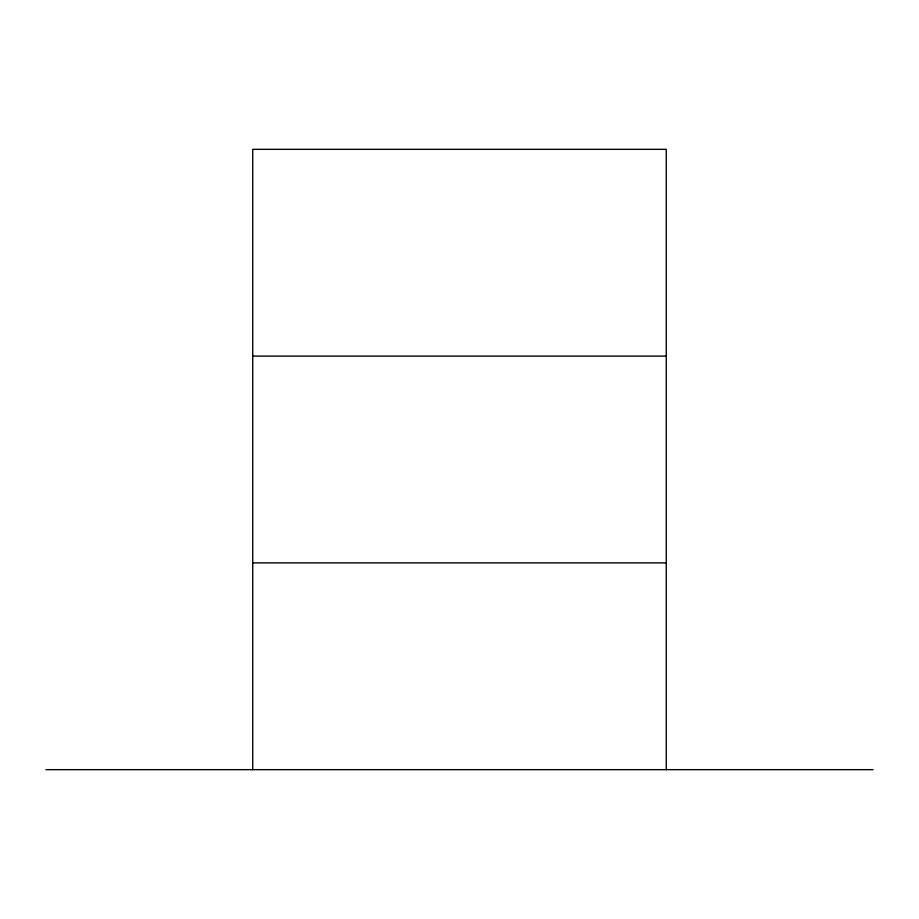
<?xml version="1.0" encoding="UTF-8"?>
<svg xmlns="http://www.w3.org/2000/svg" width="919" height="919" viewBox="0 0 919 919"><rect width="100%" height="100%" fill="white"/><g stroke="black" fill="none" stroke-linecap="round" stroke-linejoin="round"><path stroke-width="1.38" d="M252.725 356.112L666.275 356.112M252.725 562.887L666.275 562.887M45.95 769.662L873.05 769.662M666.275 769.662L666.275 149.338L252.725 149.338L252.725 769.662"/></g></svg>
